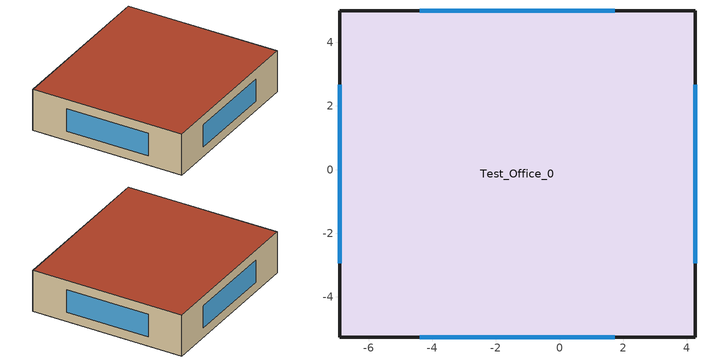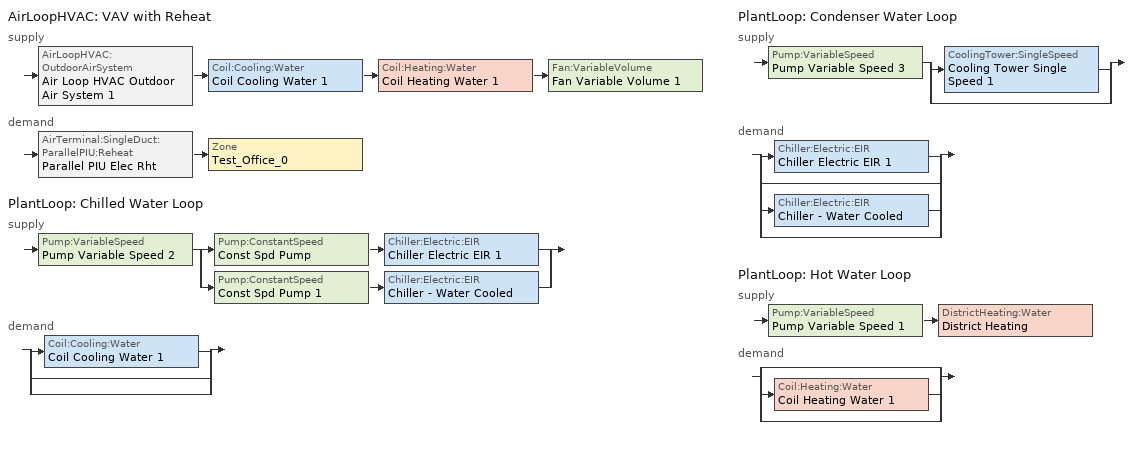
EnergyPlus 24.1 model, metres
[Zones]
Test_Office_0
 floor ground (Interior Floor): 4.26,-5.26 -6.91,-5.26 -6.91,4.99 4.26,4.99 z0
 wall outside (Exterior Wall): -6.91,-5.26 4.26,-5.26 4.26,4.99 -6.91,4.99 -6.91,-5.26 z0:2.81
 window (Exterior Window): -4.39,-5.26 1.73,-5.26 / 4.26,-2.95 4.26,2.67 / 1.73,4.99 -4.39,4.99 / -6.91,2.67 -6.91,-2.95 z0.64:2.17
 roof outside (Exterior Roof): -6.91,4.99 -6.91,-5.26 4.26,-5.26 4.26,4.99 z2.81
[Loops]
AirLoopHVAC 'VAV with Reheat'
 supply: AirLoopHVAC:OutdoorAirSystem 'Air Loop HVAC Outdoor Air System 1' > Coil:Cooling:Water 'Coil Cooling Water 1' > Coil:Heating:Water 'Coil Heating Water 1' > Fan:VariableVolume 'Fan Variable Volume 1'
 demand: AirTerminal:SingleDuct:ParallelPIU:Reheat 'Parallel PIU Elec Rht' > Zone 'Test_Office_0'
PlantLoop 'Chilled Water Loop'
 supply: Pump:VariableSpeed 'Pump Variable Speed 2' > split
  | Pump:ConstantSpeed 'Const Spd Pump' > Chiller:Electric:EIR 'Chiller Electric EIR 1'
  | Pump:ConstantSpeed 'Const Spd Pump 1' > Chiller:Electric:EIR 'Chiller - Water Cooled'
 demand: split
  | Coil:Cooling:Water 'Coil Cooling Water 1'
  | bypass
  | bypass
PlantLoop 'Condenser Water Loop'
 supply: Pump:VariableSpeed 'Pump Variable Speed 3' > split
  | CoolingTower:SingleSpeed 'Cooling Tower Single Speed 1'
  | bypass
 demand: split
  | Chiller:Electric:EIR 'Chiller Electric EIR 1'
  | bypass
  | Chiller:Electric:EIR 'Chiller - Water Cooled'
  | bypass
PlantLoop 'Hot Water Loop'
 supply: Pump:VariableSpeed 'Pump Variable Speed 1' > DistrictHeating:Water 'District Heating'
 demand: split
  | bypass
  | Coil:Heating:Water 'Coil Heating Water 1'
  | bypass
[Building]
Building 1: North Axis {deg}=0; Terrain=City; Solar Distribution=FullInteriorAndExteriorWithReflections
[Site:Location]
Shanghai: Latitude {deg}=31.4; Longitude {deg}=121.45; Time Zone {hr}=8; Elevation {m}=5.5
[SizingPeriod:DesignDay] Day of Month=21; Dry-Bulb Temperature Range Modifier Type=DefaultMultipliers; Barometric Pressure {Pa}=101289; Rain Indicator=No; Snow Indicator=No; Daylight Saving Time Indicator=No; Begin Environment Reset Mode=FullResetAtBeginEnvironment
Name | Month | Day Type | Maximum Dry-Bulb Temperature {C} | Daily Dry-Bulb Temperature Range {deltaC} | Humidity Condition Type | Wetbulb or DewPoint at Maximum Dry-Bulb {C} | Wind Speed {m/s} | Wind Direction {deg} | Solar Model Indicator | ASHRAE Clear Sky Optical Depth for Beam Irradiance (taub) | ASHRAE Clear Sky Optical Depth for Diffuse Irradiance (taud) | Enthalpy at Maximum Dry-Bulb {J/kg} | Sky Clearness
New York Laguardia Arpt Ann Clg .4% Condns DB=>MWB | 7 | SummerDesignDay | 33.5 | 7.7 | Wetbulb | 23.5 | 5.6 | 270 | ASHRAETau | 0.532 | 1.821
New York Laguardia Arpt Ann Clg .4% Condns DP=>MDB | 7 | SummerDesignDay | 27.2 | 7.7 | Dewpoint | 23.5 | 5.6 | 270 | ASHRAETau | 0.532 | 1.821
New York Laguardia Arpt Ann Clg .4% Condns Enth=>MDB | 7 | SummerDesignDay | 30.8 | 7.7 | Enthalpy |  | 5.6 | 270 | ASHRAETau | 0.532 | 1.821 | 76200
New York Laguardia Arpt Ann Clg .4% Condns WB=>MDB | 7 | SummerDesignDay | 30.7 | 7.7 | Wetbulb | 25.1 | 5.6 | 270 | ASHRAETau | 0.532 | 1.821
New York Laguardia Arpt Ann Htg 99.6% Condns DB | 1 | WinterDesignDay | -10.8 | 0 | Wetbulb | -10.8 | 7.5 | 320 | ASHRAEClearSky |  |  |  | 0
New York Laguardia Arpt Ann Htg Wind 99.6% Condns WS=>MCDB | 1 | WinterDesignDay | 0 | 0 | Wetbulb | 0 | 14.4 | 320 | ASHRAEClearSky |  |  |  | 0
New York Laguardia Arpt Ann Hum_n 99.6% Condns DP=>MCDB | 1 | WinterDesignDay | -9.3 | 0 | Dewpoint | -20.1 | 7.5 | 320 | ASHRAEClearSky |  |  |  | 0
[Material] Thermal Absorptance=0.9
Name | Roughness | Thickness {m} | Conductivity {W/m-K} | Density {kg/m3} | Specific Heat {J/kg-K} | Solar Absorptance | Visible Absorptance
F16 Acoustic tile | MediumSmooth | 0.0191 | 0.06 | 368 | 590 | 0.3 | 0.3
G01a 19mm gypsum board | MediumSmooth | 0.019 | 0.16 | 800 | 1090 | 0.4 | 0.4
I02 50mm insulation board | MediumRough | 0.0508 | 0.03 | 43 | 1210 | 0.7 | 0.7
M01 100mm brick | MediumRough | 0.1016 | 0.89 | 1920 | 790 | 0.7 | 0.7
M11 100mm lightweight concrete | MediumRough | 0.1016 | 0.53 | 1280 | 840 | 0.5 | 0.5
M15 200mm heavyweight concrete | MediumRough | 0.2032 | 1.95 | 2240 | 900 | 0.7 | 0.7
[Material:AirGap]
Name | Thermal Resistance {m2-K/W}
Material Air Gap 1 | 0.18
Material Air Gap 2 | 0.15
[WindowMaterial:Gas]
Air 13mm: Gas Type=Air; Thickness {m}=0.0127
[WindowMaterial:Glazing]
Clear 3mm: Optical Data Type=SpectralAverage; Thickness {m}=0.003; Solar Transmittance at Normal Incidence=0.837; Front Side Solar Reflectance at Normal Incidence=0.075; Back Side Solar Reflectance at Normal Incidence=0; Visible Transmittance at Normal Incidence=0.898; Front Side Visible Reflectance at Normal Incidence=0.081; Back Side Visible Reflectance at Normal Incidence=0; Infrared Transmittance at Normal Incidence=0; Front Side Infrared Hemispherical Emissivity=0.84; Back Side Infrared Hemispherical Emissivity=0.84; Conductivity {W/m-K}=0.9; Dirt Correction Factor for Solar and Visible Transmittance=1
[Construction]
Exterior Roof: M11 100mm lightweight concrete, Material Air Gap 1, F16 Acoustic tile
Exterior Wall: M01 100mm brick, M15 200mm heavyweight concrete, I02 50mm insulation board, Material Air Gap 2, G01a 19mm gypsum board
Exterior Window: Clear 3mm, Air 13mm, Clear 3mm
Interior Floor: F16 Acoustic tile, Material Air Gap 1, M11 100mm lightweight concrete
[Zone]
Test_Office_0: Multiplier=1; Part of Total Floor Area=Yes
[Space]
Test_Office_0_space: Zone=Test_Office_0; Space Type=Office:OpenOffice:Test_Office_0
[SpaceList]
Office:OpenOffice:Test_Office_0: Test_Office_0_space
[Lights]
Office:OpenOffice:Test_Office_0_LightsObject: Zone or ZoneList or Space or SpaceList=Office:OpenOffice:Test_Office_0; Schedule=Office Bldg Light; Design Level Calculation Method=Watts/Area; Watts per Floor Area {W/m2}=11.8404; Fraction Replaceable=1
[People]
Office:OpenOffice:Test_Office_0_PeopleObject: Zone or ZoneList or Space or SpaceList=Office:OpenOffice:Test_Office_0; Number of People Schedule=Medium Office Bldg Occ; Number of People Calculation Method=People/Area; People per Floor Area {person/m2}=0.0565108; Fraction Radiant=0.3; Activity Level Schedule=Medium Office Activity
[ElectricEquipment]
Test_Office_0_ElectricEquipmentObject: Zone or ZoneList or Space or SpaceList=Office:OpenOffice:Test_Office_0; Schedule=Medium Office Bldg Equip; Design Level Calculation Method=Watts/Area; Watts per Floor Area {W/m2}=7.64241
[ZoneInfiltration:DesignFlowRate]
Space Infiltration Design Flow Rate 1: Zone or ZoneList or Space or SpaceList=Office:OpenOffice:Test_Office_0; Schedule=Medium Office Infil Quarter On; Design Flow Rate Calculation Method=Flow/Area; Flow Rate per Floor Area {m3/s-m2}=0.000226568
[ZoneControl:Thermostat]
Test_Office_0 Thermostat: Zone or ZoneList=Test_Office_0; Control Type Schedule=Test_Office_0 Thermostat Schedule; Control 1=dualSetPtThermostatTest_Office_0; Temperature Difference Between Cutout And Setpoint {deltaC}=0
[ThermostatSetpoint:DualSetpoint]
dualSetPtThermostatTest_Office_0: Heating Setpoint Temperature Schedule=Medium Office HtgSetp; Cooling Setpoint Temperature Schedule=Medium Office ClgSetp
[AirTerminal:SingleDuct:ParallelPIU:Reheat]
Parallel PIU Elec Rht: Availability Schedule=Always On Discrete hvac_library; Maximum Primary Air Flow Rate {m3/s}=Autosize; Maximum Secondary Air Flow Rate {m3/s}=Autosize; Minimum Primary Air Flow Fraction=Autosize; Fan On Flow Fraction=Autosize; Fan=Parallel PIU Elec Rht Fan; Reheat Coil=Parallel PIU Elec Rht Coil; Maximum Hot Water or Steam Flow Rate {m3/s}=Autosize; Minimum Hot Water or Steam Flow Rate {m3/s}=0; Convergence Tolerance=0.001
[Coil:Heating:Electric] Availability Schedule=Always On Discrete hvac_library; Efficiency=1; Nominal Capacity {W}=Autosize
Parallel PIU Elec Rht Coil; Changeover Bypass Elec Rht Coil
[Fan:ConstantVolume]
Parallel PIU Elec Rht Fan: Availability Schedule=Always On Discrete; Fan Total Efficiency=0.7; Pressure Rise {Pa}=250; Maximum Flow Rate {m3/s}=AutoSize; Motor Efficiency=0.9; Motor In Airstream Fraction=1
[Zone equipment]
Test_Office_0: Parallel PIU Elec Rht
[Sizing:Zone]
Test_Office_0: Zone Cooling Design Supply Air Temperature Input Method=SupplyAirTemperature; Zone Cooling Design Supply Air Temperature {C}=14; Zone Cooling Design Supply Air Temperature Difference {deltaC}=11.11; Zone Heating Design Supply Air Temperature Input Method=SupplyAirTemperature; Zone Heating Design Supply Air Temperature {C}=40; Zone Heating Design Supply Air Temperature Difference {deltaC}=11.11; Zone Cooling Design Supply Air Humidity Ratio {kgWater/kgDryAir}=0.0085; Zone Heating Design Supply Air Humidity Ratio {kgWater/kgDryAir}=0.008; Design Specification Outdoor Air Object=Test_Office_0 DSOA Space List; Cooling Design Air Flow Method=DesignDay; Cooling Design Air Flow Rate {m3/s}=0; Cooling Minimum Air Flow per Zone Floor Area {m3/s-m2}=0.000762; Cooling Minimum Air Flow {m3/s}=0; Cooling Minimum Air Flow Fraction=0; Heating Design Air Flow Method=DesignDay; Heating Design Air Flow Rate {m3/s}=0; Heating Maximum Air Flow per Zone Floor Area {m3/s-m2}=0.002032; Heating Maximum Air Flow {m3/s}=0.141576; Heating Maximum Air Flow Fraction=0.3; Account for Dedicated Outdoor Air System=No; Zone Load Sizing Method=Sensible Load Only No Latent Load; Zone Latent Cooling Design Supply Air Humidity Ratio Input Method=HumidityRatioDifference; Zone Cooling Design Supply Air Humidity Ratio Difference {kgWater/kgDryAir}=0.005; Zone Latent Heating Design Supply Air Humidity Ratio Input Method=HumidityRatioDifference; Zone Humidification Design Supply Air Humidity Ratio Difference {kgWater/kgDryAir}=0.005
[Controller:MechanicalVentilation]
Controller Mechanical Ventilation 1: Availability Schedule=Always On Discrete; Demand Controlled Ventilation=No; System Outdoor Air Method=ZoneSum; Zone or ZoneList Name 1=Test_Office_0; Design Specification Outdoor Air Object Name 1=Test_Office_0_DSOA
[DesignSpecification:OutdoorAir]
Test_Office_0_DSOA: Outdoor Air Method=Sum; Outdoor Air Flow per Person {m3/s-person}=0.0023595; Outdoor Air Flow per Zone Floor Area {m3/s-m2}=0.000304801; Outdoor Air Flow per Zone {m3/s}=0; Outdoor Air Flow Air Changes per Hour {1/hr}=0
[DesignSpecification:OutdoorAir:SpaceList]
Test_Office_0 DSOA Space List: Space Name 1=Test_Office_0_space; Space Design Specification Outdoor Air Object Name 1=Test_Office_0_DSOA
[AirLoopHVAC]
VAV with Reheat: Design Supply Air Flow Rate {m3/s}=AutoSize; Design Return Air Flow Fraction of Supply Air Flow=1
[Sizing:System]
VAV with Reheat: Type of Load to Size On=Sensible; Design Outdoor Air Flow Rate {m3/s}=Autosize; Central Heating Maximum System Air Flow Ratio=0.3; Preheat Design Temperature {C}=7; Preheat Design Humidity Ratio {kgWater/kgDryAir}=0.008; Precool Design Temperature {C}=12.8; Precool Design Humidity Ratio {kgWater/kgDryAir}=0.008; Central Cooling Design Supply Air Temperature {C}=12.8; Central Heating Design Supply Air Temperature {C}=12.8; Type of Zone Sum to Use=NonCoincident; 100% Outdoor Air in Cooling=No; 100% Outdoor Air in Heating=No; Central Cooling Design Supply Air Humidity Ratio {kgWater/kgDryAir}=0.0085; Central Heating Design Supply Air Humidity Ratio {kgWater/kgDryAir}=0.008; Cooling Supply Air Flow Rate Method=DesignDay; Cooling Supply Air Flow Rate {m3/s}=0; Cooling Supply Air Flow Rate Per Floor Area {m3/s-m2}=0.00996765; Cooling Fraction of Autosized Cooling Supply Air Flow Rate=1; Cooling Supply Air Flow Rate Per Unit Cooling Capacity {m3/s-W}=3.94755e-05; Heating Supply Air Flow Rate Method=DesignDay; Heating Supply Air Flow Rate {m3/s}=0; Heating Supply Air Flow Rate Per Floor Area {m3/s-m2}=0.00996765; Heating Fraction of Autosized Heating Supply Air Flow Rate=1; Heating Fraction of Autosized Cooling Supply Air Flow Rate=1; Heating Supply Air Flow Rate Per Unit Heating Capacity {m3/s-W}=3.15882e-05; System Outdoor Air Method=ZoneSum; Zone Maximum Outdoor Air Fraction=1; Cooling Design Capacity Method=CoolingDesignCapacity; Cooling Design Capacity {W}=Autosize; Cooling Design Capacity Per Floor Area {W/m2}=234.7; Fraction of Autosized Cooling Design Capacity=1; Heating Design Capacity Method=HeatingDesignCapacity; Heating Design Capacity {W}=Autosize; Heating Design Capacity Per Floor Area {W/m2}=157; Fraction of Autosized Heating Design Capacity=1; Central Cooling Capacity Control Method=OnOff
[Controller:WaterCoil] Control Variable=Temperature; Actuator Variable=Flow; Controller Convergence Tolerance {deltaC}=Autosize; Maximum Actuated Flow {m3/s}=Autosize; Minimum Actuated Flow {m3/s}=0
Name | Action
Controller Water Coil 2 | Reverse
Controller Water Coil 1 | Normal
[AvailabilityManager:Scheduled] Schedule=Always On Discrete
VAV with Reheat Availability Manager; Air Loop HVAC Outdoor Air System 1 Availability Manager
[Controller:OutdoorAir]
Controller Outdoor Air 1: Minimum Outdoor Air Flow Rate {m3/s}=0; Maximum Outdoor Air Flow Rate {m3/s}=Autosize; Economizer Control Type=DifferentialDryBulb; Economizer Control Action Type=ModulateFlow; Economizer Maximum Limit Dry-Bulb Temperature {C}=28; Economizer Maximum Limit Enthalpy {J/kg}=64000; Economizer Minimum Limit Dry-Bulb Temperature {C}=-100; Lockout Type=NoLockout; Minimum Limit Type=FixedMinimum; Mechanical Ventilation Controller=Controller Mechanical Ventilation 1; High Humidity Control=No; Control High Indoor Humidity Based on Outdoor Humidity Ratio=Yes; Heat Recovery Bypass Control Type=BypassWhenWithinEconomizerLimits; Economizer Operation Staging=InterlockedWithMechanicalCooling
[SetpointManager:MixedAir] Control Variable=Temperature
Node 65 OS Default SPM; Node 37 OS Default SPM; Node 9 OS Default SPM; Node 10 OS Default SPM; Node 11 OS Default SPM
[HeatExchanger:AirToAir:SensibleAndLatent]
Air-to-Air Plate HX: Availability Schedule=Always On Discrete hvac_library; Nominal Supply Air Flow Rate {m3/s}=Autosize; Sensible Effectiveness at 100% Heating Air Flow=0.76; Latent Effectiveness at 100% Heating Air Flow=0.68; Sensible Effectiveness at 100% Cooling Air Flow=0.76; Latent Effectiveness at 100% Cooling Air Flow=0.68; Nominal Electric Power {W}=0; Supply Air Outlet Temperature Control=Yes; Heat Exchanger Type=Plate; Frost Control Type=None; Threshold Temperature {C}=1.7; Economizer Lockout=Yes; Sensible Effectiveness of Heating Air Flow Curve=Air-to-Air Plate HX_SensHeatEff; Latent Effectiveness of Heating Air Flow Curve=Air-to-Air Plate HX_LatHeatEff; Sensible Effectiveness of Cooling Air Flow Curve=Air-to-Air Plate HX_SensCoolEff; Latent Effectiveness of Cooling Air Flow Curve=Air-to-Air Plate HX_LatCoolEff
[Coil:Cooling:Water]
Coil Cooling Water 1: Availability Schedule=Always On Discrete; Design Water Flow Rate {m3/s}=Autosize; Design Air Flow Rate {m3/s}=Autosize; Design Inlet Water Temperature {C}=Autosize; Design Inlet Air Temperature {C}=Autosize; Design Outlet Air Temperature {C}=Autosize; Design Inlet Air Humidity Ratio {kgWater/kgDryAir}=Autosize; Design Outlet Air Humidity Ratio {kgWater/kgDryAir}=Autosize; Type of Analysis=SimpleAnalysis; Heat Exchanger Configuration=CrossFlow
[Coil:Heating:Water]
Coil Heating Water 1: Availability Schedule=Always On Discrete; U-Factor Times Area Value {W/K}=Autosize; Maximum Water Flow Rate {m3/s}=Autosize; Performance Input Method=UFactorTimesAreaAndDesignWaterFlowRate; Rated Capacity {W}=Autosize; Rated Inlet Water Temperature {C}=60; Rated Inlet Air Temperature {C}=16.6; Rated Outlet Water Temperature {C}=43.3333; Rated Outlet Air Temperature {C}=32.2; Rated Ratio for Air and Water Convection=0.5
[Fan:VariableVolume]
Fan Variable Volume 1: Availability Schedule=Always On Discrete; Fan Total Efficiency=0.6045; Pressure Rise {Pa}=500; Maximum Flow Rate {m3/s}=AutoSize; Fan Power Minimum Flow Rate Input Method=FixedFlowRate; Fan Power Minimum Flow Fraction=0; Fan Power Minimum Air Flow Rate {m3/s}=0; Motor Efficiency=0.93; Motor In Airstream Fraction=1; Fan Power Coefficient 1=0.0407599; Fan Power Coefficient 2=0.088045; Fan Power Coefficient 3=-0.0729261; Fan Power Coefficient 4=0.94374; Fan Power Coefficient 5=0
[SetpointManager:Scheduled] Control Variable=Temperature
Name | Schedule
Setpoint Manager Scheduled 1 | Deck_Temperature
Setpoint Manager Scheduled 3 | Chilled_Water_Temperature
Setpoint Manager Scheduled 2 | Hot_Water_Temperature
[PlantLoop] Fluid Type=Water; Maximum Loop Temperature {C}=100; Minimum Loop Temperature {C}=0; Maximum Loop Flow Rate {m3/s}=Autosize; Minimum Loop Flow Rate {m3/s}=0; Plant Loop Volume {m3}=Autocalculate; Load Distribution Scheme=Optimal; Plant Loop Demand Calculation Scheme=SingleSetpoint; Common Pipe Simulation=None
Name | Plant Equipment Operation Scheme
Chilled Water Loop | Chilled Water Loop Operation Schemes
Condenser Water Loop | Condenser Water Loop Operation Schemes
Hot Water Loop | Hot Water Loop Operation Schemes
[Sizing:Plant] Sizing Option=NonCoincident; Zone Timesteps in Averaging Window=1; Coincident Sizing Factor Mode=None
Name | Loop Type | Design Loop Exit Temperature {C} | Loop Design Temperature Difference {deltaC}
Chilled Water Loop | Cooling | 7.22 | 6.67
Condenser Water Loop | Condenser | 29.4 | 5.6
Hot Water Loop | Heating | 60 | 16.6667
[Pump:VariableSpeed] Design Maximum Flow Rate {m3/s}=Autosize; Design Pump Head {Pa}=179352; Design Power Consumption {W}=Autosize; Motor Efficiency=0.9; Fraction of Motor Inefficiencies to Fluid Stream=0; Coefficient 1 of the Part Load Performance Curve=0; Coefficient 2 of the Part Load Performance Curve=1; Coefficient 3 of the Part Load Performance Curve=0; Coefficient 4 of the Part Load Performance Curve=0; Design Minimum Flow Rate {m3/s}=0; Pump Control Type=Intermittent; Skin Loss Radiative Fraction=0.5; Design Power Sizing Method=PowerPerFlowPerPressure; Design Electric Power per Unit Flow Rate {W/(m3/s)}=348701.1; Design Shaft Power per Unit Flow Rate per Unit Head {W/((m3/s)-Pa)}=1.28205; Design Minimum Flow Rate Fraction=0
Pump Variable Speed 2; Pump Variable Speed 3; Pump Variable Speed 1
[Pump:ConstantSpeed] Design Flow Rate {m3/s}=Autosize; Design Pump Head {Pa}=179352; Design Power Consumption {W}=Autosize; Motor Efficiency=0.9; Fraction of Motor Inefficiencies to Fluid Stream=0; Pump Control Type=Intermittent; Design Power Sizing Method=PowerPerFlowPerPressure; Design Electric Power per Unit Flow Rate {W/(m3/s)}=348701.1; Design Shaft Power per Unit Flow Rate per Unit Head {W-s/m3-Pa}=1.28205
Const Spd Pump; Const Spd Pump 1
[Chiller:Electric:EIR] Reference Capacity {W}=Autosize; Reference COP {W/W}=5.5; Reference Leaving Chilled Water Temperature {C}=6.67; Reference Entering Condenser Fluid Temperature {C}=29.4; Reference Chilled Water Flow Rate {m3/s}=Autosize; Reference Condenser Fluid Flow Rate {m3/s}=Autosize; Minimum Part Load Ratio=0.1; Maximum Part Load Ratio=1; Optimum Part Load Ratio=1; Minimum Unloading Ratio=0.2; Condenser Type=WaterCooled; Condenser Fan Power Ratio {W/W}=0; Fraction of Compressor Electric Consumption Rejected by Condenser=1; Leaving Chilled Water Lower Temperature Limit {C}=2; Chiller Flow Mode=NotModulated; Sizing Factor=1; Basin Heater Capacity {W/K}=0; Basin Heater Setpoint Temperature {C}=10; Condenser Heat Recovery Relative Capacity Fraction=1
Name | Cooling Capacity Function of Temperature Curve | Electric Input to Cooling Output Ratio Function of Temperature Curve | Electric Input to Cooling Output Ratio Function of Part Load Ratio Curve
Chiller Electric EIR 1 | Curve Biquadratic 1 | Curve Biquadratic 2 | Curve Quadratic 1
Chiller - Water Cooled | Water Cooled Chiller CCFofT | Water Cooled Chiller EItoCoolingOutputRatioFofT | Water Cooled Chiller EItoCoolingOutputRatioFofPLR
[PlantEquipmentOperationSchemes] Control Scheme Schedule Name 1=Always On Discrete
Name | Control Scheme Object Type 1 | Control Scheme Name 1
Chilled Water Loop Operation Schemes | PlantEquipmentOperation:CoolingLoad | Chilled Water Loop Cooling Operation Scheme
Condenser Water Loop Operation Schemes | PlantEquipmentOperation:CoolingLoad | Condenser Water Loop Cooling Operation Scheme
Hot Water Loop Operation Schemes | PlantEquipmentOperation:HeatingLoad | Hot Water Loop Heating Operation Scheme
[PlantEquipmentOperation:CoolingLoad] Load Range Lower Limit 1 {W}=0; Load Range Upper Limit 1 {W}=1000000000
Name | Range Equipment List Name 1
Chilled Water Loop Cooling Operation Scheme | Chilled Water Loop Cooling Equipment List
Condenser Water Loop Cooling Operation Scheme | Condenser Water Loop Cooling Equipment List
[PlantEquipmentList]
Chilled Water Loop Cooling Equipment List: Chiller:Electric:EIR, Chiller Electric EIR 1, Chiller:Electric:EIR, Chiller - Water Cooled
Condenser Water Loop Cooling Equipment List: CoolingTower:SingleSpeed, Cooling Tower Single Speed 1
Hot Water Loop Heating Equipment List: DistrictHeating:Water, District Heating
[CoolingTower:SingleSpeed]
Cooling Tower Single Speed 1: Design Water Flow Rate {m3/s}=Autosize; Design Air Flow Rate {m3/s}=Autosize; Design Fan Power {W}=Autosize; Design U-Factor Times Area Value {W/K}=Autosize; Free Convection Regime Air Flow Rate {m3/s}=Autosize; Free Convection Regime Air Flow Rate Sizing Factor=0.1; Free Convection Regime U-Factor Times Area Value {W/K}=Autosize; Free Convection U-Factor Times Area Value Sizing Factor=0.1; Performance Input Method=UFactorTimesAreaAndDesignWaterFlowRate; Heat Rejection Capacity and Nominal Capacity Sizing Ratio=1.25; Free Convection Capacity {W}=0; Free Convection Nominal Capacity Sizing Factor=0.1; Design Inlet Air Dry-Bulb Temperature {C}=35; Design Inlet Air Wet-Bulb Temperature {C}=25.6; Design Approach Temperature {deltaC}=Autosize; Design Range Temperature {deltaC}=Autosize; Basin Heater Capacity {W/K}=0; Basin Heater Setpoint Temperature {C}=2; Evaporation Loss Mode=LossFactor; Evaporation Loss Factor {percent/K}=0.2; Drift Loss Percent {percent}=0.008; Blowdown Calculation Mode=ConcentrationRatio; Blowdown Concentration Ratio=3; Capacity Control=FanCycling; Number of Cells=1; Cell Control=MinimalCell; Cell Minimum  Water Flow Rate Fraction=0.33; Cell Maximum Water Flow Rate Fraction=2.5; Sizing Factor=1
[SetpointManager:FollowOutdoorAirTemperature]
Setpoint Manager Follow Outdoor Air Temperature 1: Control Variable=Temperature; Reference Temperature Type=OutdoorAirWetBulb; Offset Temperature Difference {deltaC}=1.5; Maximum Setpoint Temperature {C}=80; Minimum Setpoint Temperature {C}=6
[DistrictHeating:Water]
District Heating: Nominal Capacity {W}=1000000; Capacity Fraction Schedule=Always On Continuous
[PlantEquipmentOperation:HeatingLoad]
Hot Water Loop Heating Operation Scheme: Load Range Lower Limit 1 {W}=0; Load Range Upper Limit 1 {W}=1000000000; Range Equipment List Name 1=Hot Water Loop Heating Equipment List
[Schedule:Year]
Office Bldg Light: Schedule:Week:Daily {77782ce5-1a70-49a7-b72d-db0988271982}, 1, 1, 1, 3, Schedule:Week:Daily {1558189b-593c-4115-b061-465417357844}, 1, 4, 12, 31
Medium Office Bldg Occ: Schedule:Week:Daily {cc8d6e51-368d-451a-9b6a-4139d773ba0e}, 1, 1, 1, 3, Schedule:Week:Daily {ff233f80-dcaf-4b18-966b-1bf7394c094d}, 1, 4, 12, 31
Medium Office Activity: Schedule:Week:Daily {28c29561-b365-4a14-8672-9021b01eb02f}, 1, 1, 12, 31
Medium Office Bldg Equip: Schedule:Week:Daily {6e8d415d-8fa0-48d6-ac4d-d47d8b98405b}, 1, 1, 1, 3, Schedule:Week:Daily {2f904850-a863-4ee8-bc0d-29bfee0f8749}, 1, 4, 12, 31
Medium Office HtgSetp: Schedule:Week:Daily {ecb93216-4e3a-48b3-b436-2bda810a97af}, 1, 1, 1, 3, Schedule:Week:Daily {7658c4fb-bb29-427e-bf3f-5def4335bcf1}, 1, 4, 12, 31
Medium Office ClgSetp: Schedule:Week:Daily {8e0b014c-04b7-4e6c-a258-14b421fd36f8}, 1, 1, 1, 3, Schedule:Week:Daily {edd3bcc3-8268-4813-9843-1db4b5a04d2a}, 1, 4, 12, 31
Medium Office Infil Quarter On: Schedule:Week:Daily {10ec3e5a-5294-46cc-8ada-f12e209007b8}, 1, 1, 1, 3, Schedule:Week:Daily {20898e88-71dc-48a1-8bf4-30a1d78b98f6}, 1, 4, 12, 31
Chilled_Water_Temperature: Chilled_Water_Temperature Week Rule - Jan1-Dec31, 1, 1, 12, 31
Deck_Temperature: Deck_Temperature Week Rule - Jan1-Dec31, 1, 1, 12, 31
Hot_Water_Temperature: Hot_Water_Temperature Week Rule - Jan1-Dec31, 1, 1, 12, 31
[Schedule:Week:Daily]
Schedule:Week:Daily {77782ce5-1a70-49a7-b72d-db0988271982}: Office Bldg Light Default Schedule, Office Bldg Light Default Schedule, Office Bldg Light Default Schedule, Office Bldg Light Default Schedule, Office Bldg Light Default Schedule, Office Bldg Light Default Schedule, Office Bldg Light Rule 2 Day Schedule, Office Bldg Light Default Schedule, Office Bldg Light Summer Design Day, Office Bldg Light Winter Design Day, Office Bldg Light Default Schedule, Office Bldg Light Default Schedule
Schedule:Week:Daily {1558189b-593c-4115-b061-465417357844}: Office Bldg Light Rule 1 Day Schedule, Office Bldg Light Default Schedule, Office Bldg Light Default Schedule, Office Bldg Light Default Schedule, Office Bldg Light Default Schedule, Office Bldg Light Default Schedule, Office Bldg Light Rule 2 Day Schedule, Office Bldg Light Default Schedule, Office Bldg Light Summer Design Day, Office Bldg Light Winter Design Day, Office Bldg Light Default Schedule, Office Bldg Light Default Schedule
Schedule:Week:Daily {cc8d6e51-368d-451a-9b6a-4139d773ba0e}: Medium Office Bldg Occ Default Schedule, Medium Office Bldg Occ Default Schedule, Medium Office Bldg Occ Default Schedule, Medium Office Bldg Occ Default Schedule, Medium Office Bldg Occ Default Schedule, Medium Office Bldg Occ Default Schedule, Medium Office Bldg Occ Rule 2 Day Schedule, Medium Office Bldg Occ Default Schedule, Medium Office Bldg Occ Summer Design Day, Medium Office Bldg Occ Winter Design Day, Medium Office Bldg Occ Default Schedule, Medium Office Bldg Occ Default Schedule
Schedule:Week:Daily {ff233f80-dcaf-4b18-966b-1bf7394c094d}: Medium Office Bldg Occ Rule 1 Day Schedule, Medium Office Bldg Occ Default Schedule, Medium Office Bldg Occ Default Schedule, Medium Office Bldg Occ Default Schedule, Medium Office Bldg Occ Default Schedule, Medium Office Bldg Occ Default Schedule, Medium Office Bldg Occ Rule 2 Day Schedule, Medium Office Bldg Occ Default Schedule, Medium Office Bldg Occ Summer Design Day, Medium Office Bldg Occ Winter Design Day, Medium Office Bldg Occ Default Schedule, Medium Office Bldg Occ Default Schedule
Schedule:Week:Daily {28c29561-b365-4a14-8672-9021b01eb02f}: Medium Office Activity Default Schedule, Medium Office Activity Default Schedule, Medium Office Activity Default Schedule, Medium Office Activity Default Schedule, Medium Office Activity Default Schedule, Medium Office Activity Default Schedule, Medium Office Activity Default Schedule, Medium Office Activity Default Schedule, Medium Office Activity Summer Design Day, Medium Office Activity Winter Design Day, Medium Office Activity Default Schedule, Medium Office Activity Default Schedule
Schedule:Week:Daily {6e8d415d-8fa0-48d6-ac4d-d47d8b98405b}: Medium Office Bldg Equip Default Schedule, Medium Office Bldg Equip Default Schedule, Medium Office Bldg Equip Default Schedule, Medium Office Bldg Equip Default Schedule, Medium Office Bldg Equip Default Schedule, Medium Office Bldg Equip Default Schedule, Medium Office Bldg Equip Rule 2 Day Schedule, Medium Office Bldg Equip Default Schedule, Medium Office Bldg Equip Summer Design Day, Medium Office Bldg Equip Winter Design Day, Medium Office Bldg Equip Default Schedule, Medium Office Bldg Equip Default Schedule
Schedule:Week:Daily {2f904850-a863-4ee8-bc0d-29bfee0f8749}: Medium Office Bldg Equip Rule 1 Day Schedule, Medium Office Bldg Equip Default Schedule, Medium Office Bldg Equip Default Schedule, Medium Office Bldg Equip Default Schedule, Medium Office Bldg Equip Default Schedule, Medium Office Bldg Equip Default Schedule, Medium Office Bldg Equip Rule 2 Day Schedule, Medium Office Bldg Equip Default Schedule, Medium Office Bldg Equip Summer Design Day, Medium Office Bldg Equip Winter Design Day, Medium Office Bldg Equip Default Schedule, Medium Office Bldg Equip Default Schedule
Schedule:Week:Daily {ecb93216-4e3a-48b3-b436-2bda810a97af}: Medium Office HtgSetp Default Schedule, Medium Office HtgSetp Default Schedule, Medium Office HtgSetp Default Schedule, Medium Office HtgSetp Default Schedule, Medium Office HtgSetp Default Schedule, Medium Office HtgSetp Default Schedule, Medium Office HtgSetp Rule 2 Day Schedule, Medium Office HtgSetp Default Schedule, Medium Office HtgSetp Summer Design Day, Medium Office HtgSetp Winter Design Day, Medium Office HtgSetp Default Schedule, Medium Office HtgSetp Default Schedule
Schedule:Week:Daily {7658c4fb-bb29-427e-bf3f-5def4335bcf1}: Medium Office HtgSetp Rule 1 Day Schedule, Medium Office HtgSetp Default Schedule, Medium Office HtgSetp Default Schedule, Medium Office HtgSetp Default Schedule, Medium Office HtgSetp Default Schedule, Medium Office HtgSetp Default Schedule, Medium Office HtgSetp Rule 2 Day Schedule, Medium Office HtgSetp Default Schedule, Medium Office HtgSetp Summer Design Day, Medium Office HtgSetp Winter Design Day, Medium Office HtgSetp Default Schedule, Medium Office HtgSetp Default Schedule
Schedule:Week:Daily {8e0b014c-04b7-4e6c-a258-14b421fd36f8}: Medium Office ClgSetp Default Schedule, Medium Office ClgSetp Default Schedule, Medium Office ClgSetp Default Schedule, Medium Office ClgSetp Default Schedule, Medium Office ClgSetp Default Schedule, Medium Office ClgSetp Default Schedule, Medium Office ClgSetp Rule 2 Day Schedule, Medium Office ClgSetp Default Schedule, Medium Office ClgSetp Summer Design Day, Medium Office ClgSetp Winter Design Day, Medium Office ClgSetp Default Schedule, Medium Office ClgSetp Default Schedule
Schedule:Week:Daily {edd3bcc3-8268-4813-9843-1db4b5a04d2a}: Medium Office ClgSetp Rule 1 Day Schedule, Medium Office ClgSetp Default Schedule, Medium Office ClgSetp Default Schedule, Medium Office ClgSetp Default Schedule, Medium Office ClgSetp Default Schedule, Medium Office ClgSetp Default Schedule, Medium Office ClgSetp Rule 2 Day Schedule, Medium Office ClgSetp Default Schedule, Medium Office ClgSetp Summer Design Day, Medium Office ClgSetp Winter Design Day, Medium Office ClgSetp Default Schedule, Medium Office ClgSetp Default Schedule
Schedule:Week:Daily {10ec3e5a-5294-46cc-8ada-f12e209007b8}: Medium Office Infil Quarter On Default Schedule, Medium Office Infil Quarter On Default Schedule, Medium Office Infil Quarter On Default Schedule, Medium Office Infil Quarter On Default Schedule, Medium Office Infil Quarter On Default Schedule, Medium Office Infil Quarter On Default Schedule, Medium Office Infil Quarter On Rule 2 Day Schedule, Medium Office Infil Quarter On Default Schedule, Medium Office Infil Quarter On Summer Design Day, Medium Office Infil Quarter On Winter Design Day, Medium Office Infil Quarter On Default Schedule, Medium Office Infil Quarter On Default Schedule
Schedule:Week:Daily {20898e88-71dc-48a1-8bf4-30a1d78b98f6}: Medium Office Infil Quarter On Rule 1 Day Schedule, Medium Office Infil Quarter On Default Schedule, Medium Office Infil Quarter On Default Schedule, Medium Office Infil Quarter On Default Schedule, Medium Office Infil Quarter On Default Schedule, Medium Office Infil Quarter On Default Schedule, Medium Office Infil Quarter On Rule 2 Day Schedule, Medium Office Infil Quarter On Default Schedule, Medium Office Infil Quarter On Summer Design Day, Medium Office Infil Quarter On Winter Design Day, Medium Office Infil Quarter On Default Schedule, Medium Office Infil Quarter On Default Schedule
Chilled_Water_Temperature Week Rule - Jan1-Dec31: Chilled_Water_Temperature_Default, Chilled_Water_Temperature_Default, Chilled_Water_Temperature_Default, Chilled_Water_Temperature_Default, Chilled_Water_Temperature_Default, Chilled_Water_Temperature_Default, Chilled_Water_Temperature_Default, Chilled_Water_Temperature_Default, Chilled_Water_Temperature_Summer_Design_Day, Chilled_Water_Temperature_Winter_Design_Day, Chilled_Water_Temperature_Default, Chilled_Water_Temperature_Default
Deck_Temperature Week Rule - Jan1-Dec31: Deck_Temperature_Default, Deck_Temperature_Default, Deck_Temperature_Default, Deck_Temperature_Default, Deck_Temperature_Default, Deck_Temperature_Default, Deck_Temperature_Default, Deck_Temperature_Default, Deck_Temperature_Summer_Design_Day, Deck_Temperature_Winter_Design_Day, Deck_Temperature_Default, Deck_Temperature_Default
Hot_Water_Temperature Week Rule - Jan1-Dec31: Hot_Water_Temperature_Default, Hot_Water_Temperature_Default, Hot_Water_Temperature_Default, Hot_Water_Temperature_Default, Hot_Water_Temperature_Default, Hot_Water_Temperature_Default, Hot_Water_Temperature_Default, Hot_Water_Temperature_Default, Hot_Water_Temperature_Summer_Design_Day, Hot_Water_Temperature_Winter_Design_Day, Hot_Water_Temperature_Default, Hot_Water_Temperature_Default
[Schedule:Day:Interval]
Office Bldg Light Default Schedule: No, 05:00, 0.05, 07:00, 0.1, 08:00, 0.3, 17:00, 0.9, 18:00, 0.7, 20:00, 0.5, 22:00, 0.3, 23:00, 0.1, 24:00, 0.05
Office Bldg Light Rule 2 Day Schedule: No, 06:00, 0.05, 08:00, 0.1, 14:00, 0.5, 17:00, 0.15, 24:00, 0.05
Office Bldg Light Summer Design Day; Medium Office Bldg Equip Summer Design Day; Medium Office Infil Quarter On Rule 1 Day Schedule: No, 24:00, 1
Office Bldg Light Winter Design Day; Medium Office Bldg Occ Winter Design Day; Medium Office Bldg Occ Rule 1 Day Schedule; Medium Office Bldg Equip Winter Design Day: No, 24:00, 0
Office Bldg Light Rule 1 Day Schedule: No, 24:00, 0.05
Medium Office Bldg Occ Default Schedule: No, 06:00, 0, 07:00, 0.1, 08:00, 0.2, 12:00, 0.95, 13:00, 0.5, 17:00, 0.95, 18:00, 0.7, 20:00, 0.4, 22:00, 0.1, 24:00, 0.05
Medium Office Bldg Occ Rule 2 Day Schedule: No, 06:00, 0, 08:00, 0.1, 14:00, 0.5, 17:00, 0.1, 24:00, 0
Medium Office Bldg Occ Summer Design Day: No, 06:00, 0, 22:00, 1, 24:00, 0.05
Medium Office Activity Default Schedule; Medium Office Activity Summer Design Day; Medium Office Activity Winter Design Day: No, 24:00, 120
Medium Office Bldg Equip Default Schedule: No, 08:00, 0.4, 12:00, 0.9, 13:00, 0.8, 17:00, 0.9, 18:00, 0.8, 20:00, 0.6, 22:00, 0.5, 24:00, 0.4
Medium Office Bldg Equip Rule 2 Day Schedule: No, 06:00, 0.3, 08:00, 0.4, 14:00, 0.5, 17:00, 0.35, 24:00, 0.3
Medium Office Bldg Equip Rule 1 Day Schedule: No, 24:00, 0.3
Medium Office HtgSetp Default Schedule: No, 06:00, 15.6, 22:00, 21, 24:00, 15.6
Medium Office HtgSetp Rule 2 Day Schedule: No, 06:00, 15.6, 18:00, 21, 24:00, 15.6
Medium Office HtgSetp Summer Design Day; Medium Office HtgSetp Rule 1 Day Schedule: No, 24:00, 15.6
Medium Office HtgSetp Winter Design Day: No, 24:00, 21
Medium Office ClgSetp Default Schedule; Medium Office ClgSetp Summer Design Day: No, 06:00, 26.7, 22:00, 24, 24:00, 26.7
Medium Office ClgSetp Rule 2 Day Schedule: No, 06:00, 26.7, 18:00, 24, 24:00, 26.7
Medium Office ClgSetp Winter Design Day; Medium Office ClgSetp Rule 1 Day Schedule: No, 24:00, 26.7
Chilled_Water_Temperature_Default; Chilled_Water_Temperature_Summer_Design_Day; Chilled_Water_Temperature_Winter_Design_Day: No, 24:00, 6.7
Deck_Temperature_Default; Deck_Temperature_Summer_Design_Day; Deck_Temperature_Winter_Design_Day: No, 24:00, 12.8
Hot_Water_Temperature_Default; Hot_Water_Temperature_Summer_Design_Day; Hot_Water_Temperature_Winter_Design_Day: No, 24:00, 67
Medium Office Infil Quarter On Default Schedule; Medium Office Infil Quarter On Summer Design Day: No, 06:00, 1, 22:00, 0.25, 24:00, 1
Medium Office Infil Quarter On Rule 2 Day Schedule; Medium Office Infil Quarter On Winter Design Day: No, 06:00, 1, 18:00, 0.25, 24:00, 1
[Schedule:Compact]
Test_Office_0 Thermostat Schedule: Through: 12/31, For: AllDays, Until: 24:00, 4
[Schedule:Constant] Hourly Value=1
Always On Discrete hvac_library; Always On Discrete; Always On Continuous
[Table:Lookup]
Air-to-Air Plate HX_SensHeatEff: Air-to-Air Plate HX_SensHeatEff Independent Variable List, DivisorOnly, 0.76, 0, 10, Dimensionless, 0.81, 0.76
Air-to-Air Plate HX_LatHeatEff: Air-to-Air Plate HX_LatHeatEff Independent Variable List, DivisorOnly, 0.68, 0, 10, Dimensionless, 0.73, 0.68
Air-to-Air Plate HX_SensCoolEff: Air-to-Air Plate HX_SensCoolEff Independent Variable List, DivisorOnly, 0.76, 0, 10, Dimensionless, 0.81, 0.76
Air-to-Air Plate HX_LatCoolEff: Air-to-Air Plate HX_LatCoolEff Independent Variable List, DivisorOnly, 0.68, 0, 10, Dimensionless, 0.73, 0.68
[Table:IndependentVariableList]
Air-to-Air Plate HX_SensHeatEff Independent Variable List; Air-to-Air Plate HX_LatHeatEff Independent Variable List; Air-to-Air Plate HX_SensCoolEff Independent Variable List; Air-to-Air Plate HX_LatCoolEff Independent Variable List: Air-to-Air Plate HX_IndependentVariable
[Table:IndependentVariable]
Air-to-Air Plate HX_IndependentVariable: Linear, Linear, 0, 10, Dimensionless, 0.75, 1
[Curve:Biquadratic] Minimum Value of x {BasedOnField A2}=5; Maximum Value of x {BasedOnField A2}=10; Minimum Value of y {BasedOnField A3}=24; Maximum Value of y {BasedOnField A3}=35
Name | Coefficient1 Constant | Coefficient2 x | Coefficient3 x**2 | Coefficient4 y | Coefficient5 y**2 | Coefficient6 x*y
Curve Biquadratic 1; Water Cooled Chiller CCFofT | 0.258 | 0.0389 | -0.000217 | 0.0469 | -0.000943 | -0.000343
Curve Biquadratic 2; Water Cooled Chiller EItoCoolingOutputRatioFofT | 0.934 | -0.0582 | 0.0045 | 0.00243 | 0.000486 | -0.00122
[Curve:Quadratic] Coefficient1 Constant=0.222903; Coefficient2 x=0.313387; Coefficient3 x**2=0.46371; Minimum Value of x {BasedOnField A2}=0; Maximum Value of x {BasedOnField A2}=1
Curve Quadratic 1; Water Cooled Chiller EItoCoolingOutputRatioFofPLR
